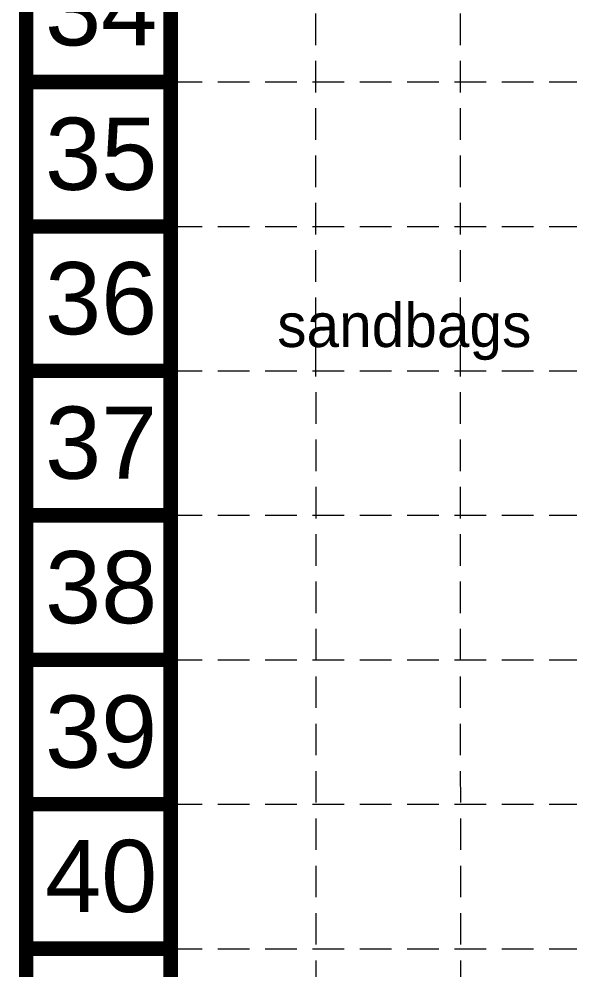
# Model space of a CAD drawing. Extents: x 2140663 to 2528301, y 336313 to 7007653.
# Drawn here: x 2527200.1 to 2527304.9, y 7006522.2 to 7006703 of the extents above; entities that cross this region are included whole.
import ezdxf
from ezdxf.enums import TextEntityAlignment as Align

# ---------------------------------------------------------------- set-up
doc = ezdxf.new("R2010")
doc.units = 0
doc.header["$MEASUREMENT"] = 0
doc.linetypes.add('HIDDEN', pattern=[0.375, 0.25, -0.125])
for name, color, linetype in [('BASE', 7, 'Continuous'), ('GRID', 254, 'HIDDEN'), ('SANDBAGS', 250, 'HIDDEN')]:
    doc.layers.add(name, color=color, linetype=linetype)
doc.styles.add('LOGO', font='', dxfattribs={"height": 0.15})
doc.styles.get("Standard").update_dxf_attribs({"font": 'ARIAL.TTF'})
doc.styles.get('LOGO').set_extended_font_data('Rockwell')

msp = doc.modelspace()

# ---------------------------------------------------------------- linework, layer by layer
at = {"layer": 'BASE', "const_width": 2.75}
for points in [[(2528299.79, 7005894.74), (2528299.79, 7007652.02), (2527201.49, 7007652.02), (2527201.49, 7005894.74)], [(2528272.33, 7005922.2), (2528272.33, 7007624.56), (2527228.95, 7007624.56), (2527228.95, 7005922.2)]]:
    msp.add_lwpolyline(points, close=True, dxfattribs=at)
for points in [[(2527228.95, 7006691.01), (2527201.49, 7006691.01)], [(2527228.95, 7006663.55), (2527201.49, 7006663.55)], [(2527228.95, 7006636.09), (2527201.49, 7006636.09)], [(2527228.95, 7006608.64), (2527201.49, 7006608.64)], [(2527228.95, 7006581.18), (2527201.49, 7006581.18)], [(2527228.95, 7006553.72), (2527201.49, 7006553.72)], [(2527228.95, 7006526.26), (2527201.49, 7006526.26)]]:
    msp.add_lwpolyline(points, dxfattribs=at)
at = {"layer": 'GRID', "color": 253, "linetype": 'HIDDEN', "lineweight": 0, "ltscale": 24}
for p, q in [((2527256.66, 7006032.03), (2527256.51, 7007623.53)), ((2527284.23, 7006032.03), (2527283.89, 7007623.52)), ((2527228.95, 7006691.01), (2528272.33, 7006691.01)), ((2527228.95, 7006663.55), (2528272.33, 7006663.55)), ((2527228.95, 7006636.09), (2528272.33, 7006636.09)), ((2527228.95, 7006608.64), (2528272.33, 7006608.64)), ((2527228.95, 7006581.18), (2528272.33, 7006581.18)), ((2527228.95, 7006553.72), (2528272.33, 7006553.72)), ((2527228.95, 7006526.26), (2528272.33, 7006526.26))]:
    msp.add_line(p, q, dxfattribs=at)

# ---------------------------------------------------------------- texts
at = {"layer": 'BASE'}
for s, p in [('34', (2527215.74, 7006704.82)), ('35', (2527215.74, 7006677.36)), ('36', (2527215.74, 7006649.91)), ('37', (2527215.74, 7006622.45)), ('38', (2527215.74, 7006594.99)), ('39', (2527215.74, 7006567.53)), ('40', (2527215.74, 7006540.08))]:
    msp.add_text(s, height=13.729, dxfattribs=at).set_placement(p, align=Align.MIDDLE_CENTER)
at = {"layer": 'SANDBAGS', "color": 7, "linetype": 'Continuous', "lineweight": 0, "insert": (2527249.23, 7006648.96), "char_height": 8.335, "width": 11.9022, "attachment_point": 1, "style": 'LOGO'}
msp.add_mtext('sandbags', dxfattribs=at)

doc.saveas('drawing.dxf')
